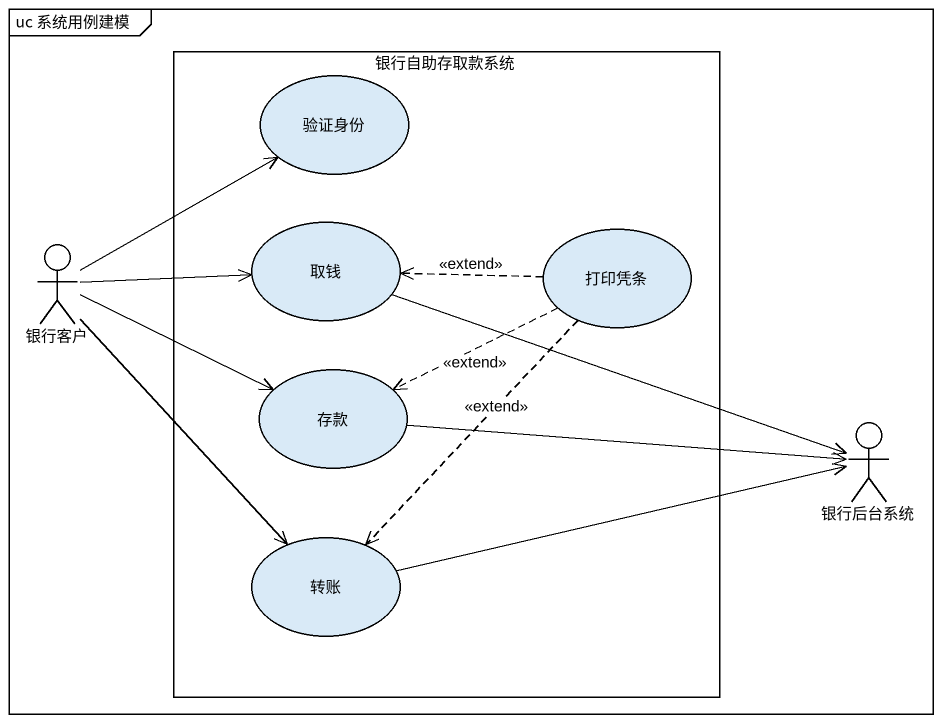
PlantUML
@startuml
mainframe uc 系统用例建模
rectangle 银行自助存取款系统 {
  usecase 验证身份
  usecase 取钱
  usecase 打印凭条
  usecase 存款
  usecase 转账
}
actor 银行客户
actor 银行后台系统
取钱 -right-> 银行后台系统
打印凭条 .left.> 取钱 : <<extend>>
打印凭条 .left.> 存款 : <<extend>>
打印凭条 ..> 转账 : <<extend>>
银行客户 -up-> 验证身份
银行客户 -right-> 取钱
银行客户 -right-> 存款
银行客户 --> 转账
存款 -right-> 银行后台系统
转账 -right-> 银行后台系统
@enduml
